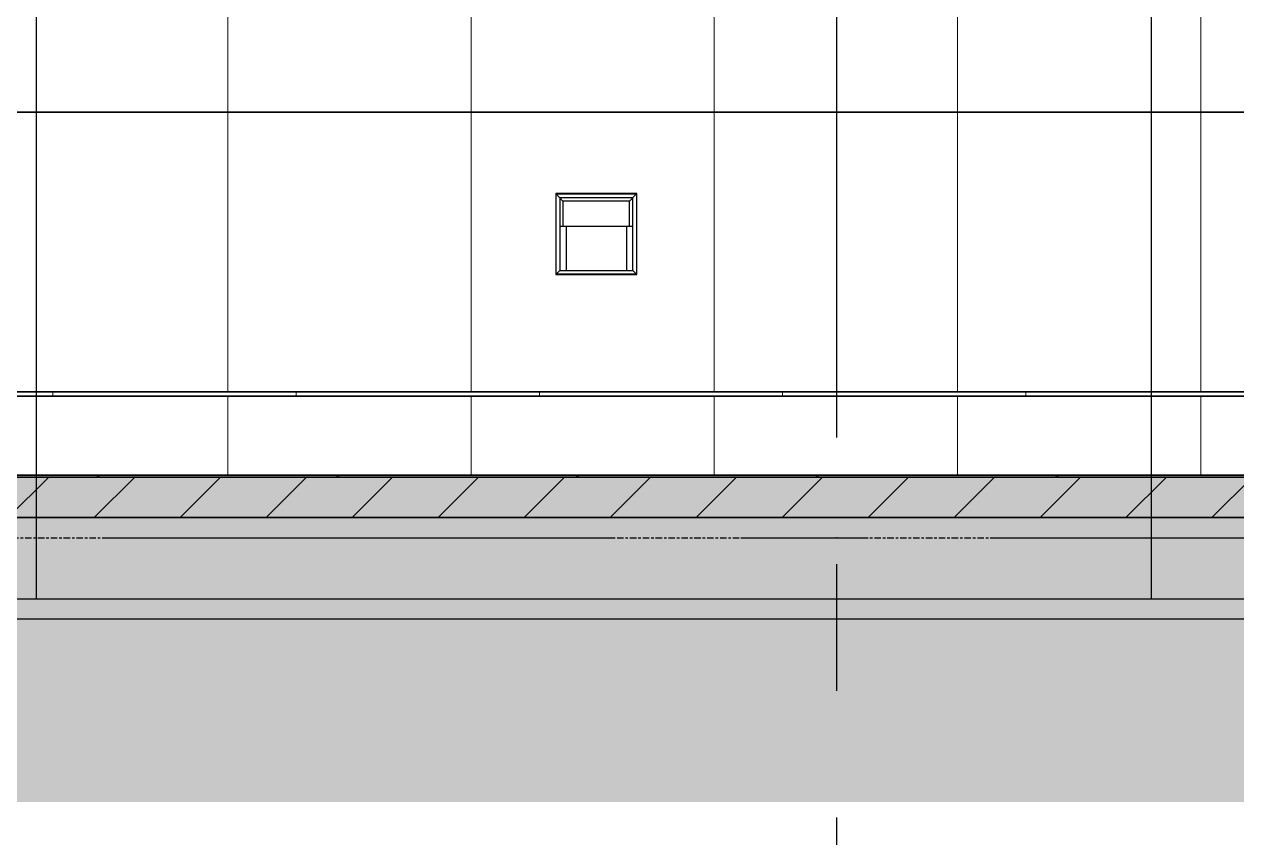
# Model space of a CAD drawing. Header units: millimetres. Extents: x 2519235 to 7246330, y 25937 to 201821.
# Drawn here: x 3140780 to 3143771, y 100200 to 102207 of the extents above; entities that cross this region are included whole.
import ezdxf
from ezdxf.enums import TextEntityAlignment as Align
from ezdxf.xclip import XClip

# ---------------------------------------------------------------- set-up
doc = ezdxf.new("R2010")
doc.units = ezdxf.units.MM
doc.header["$XCLIPFRAME"] = 0
doc.set_wipeout_variables(frame=1)
doc.linetypes.add('Centre', pattern=[31.75, 6.35, -4.7625, 15.875, -4.7625])
doc.linetypes.add('TA_GL_005.00000', pattern=[13.75, 5, -1.25, 1.25, -1.25, 5])
for name, color, linetype in [('000 - 0_HIDE_OBJ_FRAMING_DEF_SUB_1', 7, 'Continuous'), ('000 - 0_SYM_DWG_GRID-BUBBLE_MAIN_COLOR_1', 7, 'Continuous'), ('000 - 0_SYM_DWG_GRIDLINE_MAIN_COLOR_251', 7, 'Continuous'), ('000 - 0_SYM_DWG_LEVEL_TEXT', 7, 'Continuous'), ('000 - CONCRETE_COL_CUT_COLOR_1', 7, 'Continuous'), ('000 - CONCRETE_COL_HATCH_', 7, 'Continuous'), ('000 - CONCRETE_COL_WIPEOUT_', 7, 'Continuous'), ('000 - CONCRETE_WALL_CUT_COLOR_3', 7, 'Continuous'), ('000 - CONCRETE_WALL_CUT_COLOR_5', 7, 'Continuous'), ('_งานโครงสร้าง', 7, 'Continuous')]:
    doc.layers.add(name, color=color, linetype=linetype)
doc.styles.add('Arial', font='arial.ttf', dxfattribs={"height": 300})
doc.styles.add('Arial_1', font='arial.ttf', dxfattribs={"height": 250})
doc.styles.add('TA', font='', dxfattribs={"height": 4.5})
doc.styles.get('TA').set_extended_font_data('Cordia New')
pattern_1 = [(90, (-20118.65, -4000), (-600, 4e-14), [])]

# ---------------------------------------------------------------- blocks, each defined once
blk = doc.blocks.new('DPA_Drainage Gutter_Landscape PP17_REV B - DPA_Drainage Gutter_Landscape PP17_REV B-36085403-ENTRANCE 1 - ELEVATION 4')
at = {"layer": '000 - 0_HIDE_OBJ_FRAMING_DEF_SUB_1', "color": 7}
for p, q in [((-3002762.9, 101095), (-3003357.9, 101095)), ((-3003357.9, 101095), (-3002762.9, 101095)), ((-3002915.9, 101095), (-3002945.9, 101095)), ((-3002945.9, 101095), (-3002915.9, 101095)), ((-3002945.9, 101095), (-3002915.9, 101095)), ((-3002915.9, 101095), (-3002945.9, 101095)), ((-3002908.9, 101095), (-3002878.9, 101095)), ((-3002878.9, 101095), (-3002908.9, 101095)), ((-3002878.9, 101095), (-3002908.9, 101095)), ((-3002908.9, 101095), (-3002878.9, 101095)), ((-3002841.9, 101095), (-3002871.9, 101095)), ((-3002871.9, 101095), (-3002841.9, 101095)), ((-3002871.9, 101095), (-3002841.9, 101095)), ((-3002841.9, 101095), (-3002871.9, 101095)), ((-3002834.9, 101095), (-3002804.9, 101095)), ((-3002804.9, 101095), (-3002834.9, 101095)), ((-3002804.9, 101095), (-3002834.9, 101095)), ((-3002834.9, 101095), (-3002804.9, 101095)), ((-3002769.9, 101095), (-3002797.9, 101095)), ((-3002797.9, 101095), (-3002769.9, 101095)), ((-3002769.9, 101095), (-3002797.9, 101095)), ((-3002797.9, 101095), (-3002769.9, 101095)), ((-3002171.7, 101095), (-3002766.7, 101095)), ((-3002766.7, 101095), (-3002171.7, 101095)), ((-3002766.7, 101090), (-3002766.7, 101095)), ((-3002762.9, 101090), (-3002762.9, 101095)), ((-3002759.7, 101095), (-3002731.7, 101095)), ((-3002731.7, 101095), (-3002759.7, 101095)), ((-3002731.7, 101095), (-3002759.7, 101095)), ((-3002759.7, 101095), (-3002731.7, 101095)), ((-3002724.7, 101095), (-3002694.7, 101095)), ((-3002694.7, 101095), (-3002724.7, 101095)), ((-3002694.7, 101095), (-3002724.7, 101095)), ((-3002724.7, 101095), (-3002694.7, 101095)), ((-3002657.7, 101095), (-3002687.7, 101095)), ((-3002687.7, 101095), (-3002657.7, 101095)), ((-3002687.7, 101095), (-3002657.7, 101095)), ((-3002657.7, 101095), (-3002687.7, 101095)), ((-3002650.7, 101095), (-3002620.7, 101095)), ((-3002620.7, 101095), (-3002650.7, 101095)), ((-3002620.7, 101095), (-3002650.7, 101095)), ((-3002650.7, 101095), (-3002620.7, 101095)), ((-3002583.7, 101095), (-3002613.7, 101095)), ((-3002613.7, 101095), (-3002583.7, 101095)), ((-3002613.7, 101095), (-3002583.7, 101095)), ((-3002583.7, 101095), (-3002613.7, 101095)), ((-3002576.7, 101095), (-3002546.7, 101095)), ((-3002546.7, 101095), (-3002576.7, 101095)), ((-3002546.7, 101095), (-3002576.7, 101095)), ((-3002576.7, 101095), (-3002546.7, 101095)), ((-3002509.7, 101095), (-3002539.7, 101095)), ((-3002539.7, 101095), (-3002509.7, 101095)), ((-3002539.7, 101095), (-3002509.7, 101095)), ((-3002509.7, 101095), (-3002539.7, 101095)), ((-3002502.7, 101095), (-3002472.7, 101095)), ((-3002472.7, 101095), (-3002502.7, 101095)), ((-3002472.7, 101095), (-3002502.7, 101095)), ((-3002502.7, 101095), (-3002472.7, 101095)), ((-3002465.7, 101095), (-3002435.7, 101095)), ((-3002435.7, 101095), (-3002465.7, 101095)), ((-3002435.7, 101095), (-3002465.7, 101095)), ((-3002465.7, 101095), (-3002435.7, 101095)), ((-3002398.7, 101095), (-3002428.7, 101095)), ((-3002428.7, 101095), (-3002398.7, 101095)), ((-3002428.7, 101095), (-3002398.7, 101095)), ((-3002398.7, 101095), (-3002428.7, 101095)), ((-3002391.7, 101095), (-3002361.7, 101095)), ((-3002361.7, 101095), (-3002391.7, 101095)), ((-3002361.7, 101095), (-3002391.7, 101095)), ((-3002391.7, 101095), (-3002361.7, 101095)), ((-3002324.7, 101095), (-3002354.7, 101095)), ((-3002354.7, 101095), (-3002324.7, 101095)), ((-3002354.7, 101095), (-3002324.7, 101095)), ((-3002324.7, 101095), (-3002354.7, 101095)), ((-3002317.7, 101095), (-3002287.7, 101095)), ((-3002287.7, 101095), (-3002317.7, 101095)), ((-3002287.7, 101095), (-3002317.7, 101095)), ((-3002317.7, 101095), (-3002287.7, 101095)), ((-3002250.7, 101095), (-3002280.7, 101095)), ((-3002280.7, 101095), (-3002250.7, 101095)), ((-3002280.7, 101095), (-3002250.7, 101095)), ((-3002250.7, 101095), (-3002280.7, 101095)), ((-3002243.7, 101095), (-3002213.7, 101095)), ((-3002213.7, 101095), (-3002243.7, 101095)), ((-3002213.7, 101095), (-3002243.7, 101095)), ((-3002243.7, 101095), (-3002213.7, 101095)), ((-3002178.7, 101095), (-3002206.7, 101095)), ((-3002206.7, 101095), (-3002178.7, 101095)), ((-3002178.7, 101095), (-3002206.7, 101095)), ((-3002206.7, 101095), (-3002178.7, 101095)), ((-3001580.5, 101095), (-3002175.5, 101095)), ((-3002175.5, 101095), (-3001580.5, 101095)), ((-3002175.5, 101090), (-3002175.5, 101095)), ((-3002171.7, 101090), (-3002171.7, 101095)), ((-3002168.5, 101095), (-3002140.5, 101095)), ((-3002140.5, 101095), (-3002168.5, 101095)), ((-3002140.5, 101095), (-3002168.5, 101095)), ((-3002168.5, 101095), (-3002140.5, 101095)), ((-3002133.5, 101095), (-3002103.5, 101095)), ((-3002103.5, 101095), (-3002133.5, 101095)), ((-3002103.5, 101095), (-3002133.5, 101095)), ((-3002133.5, 101095), (-3002103.5, 101095)), ((-3002066.5, 101095), (-3002096.5, 101095)), ((-3002096.5, 101095), (-3002066.5, 101095)), ((-3002096.5, 101095), (-3002066.5, 101095)), ((-3002066.5, 101095), (-3002096.5, 101095)), ((-3002059.5, 101095), (-3002029.5, 101095)), ((-3002029.5, 101095), (-3002059.5, 101095)), ((-3002029.5, 101095), (-3002059.5, 101095)), ((-3002059.5, 101095), (-3002029.5, 101095)), ((-3001992.5, 101095), (-3002022.5, 101095)), ((-3002022.5, 101095), (-3001992.5, 101095)), ((-3002022.5, 101095), (-3001992.5, 101095)), ((-3001992.5, 101095), (-3002022.5, 101095)), ((-3001985.5, 101095), (-3001955.5, 101095)), ((-3001955.5, 101095), (-3001985.5, 101095)), ((-3001955.5, 101095), (-3001985.5, 101095)), ((-3001985.5, 101095), (-3001955.5, 101095)), ((-3001918.5, 101095), (-3001948.5, 101095)), ((-3001948.5, 101095), (-3001918.5, 101095)), ((-3001948.5, 101095), (-3001918.5, 101095)), ((-3001918.5, 101095), (-3001948.5, 101095)), ((-3001911.5, 101095), (-3001881.5, 101095)), ((-3001881.5, 101095), (-3001911.5, 101095)), ((-3001881.5, 101095), (-3001911.5, 101095)), ((-3001911.5, 101095), (-3001881.5, 101095)), ((-3001874.5, 101095), (-3001844.5, 101095)), ((-3001844.5, 101095), (-3001874.5, 101095)), ((-3001844.5, 101095), (-3001874.5, 101095)), ((-3001874.5, 101095), (-3001844.5, 101095)), ((-3001807.5, 101095), (-3001837.5, 101095)), ((-3001837.5, 101095), (-3001807.5, 101095)), ((-3001837.5, 101095), (-3001807.5, 101095)), ((-3001807.5, 101095), (-3001837.5, 101095)), ((-3001800.5, 101095), (-3001770.5, 101095)), ((-3001770.5, 101095), (-3001800.5, 101095)), ((-3001770.5, 101095), (-3001800.5, 101095)), ((-3001800.5, 101095), (-3001770.5, 101095)), ((-3001733.5, 101095), (-3001763.5, 101095)), ((-3001763.5, 101095), (-3001733.5, 101095)), ((-3001763.5, 101095), (-3001733.5, 101095)), ((-3001733.5, 101095), (-3001763.5, 101095)), ((-3001726.5, 101095), (-3001696.5, 101095)), ((-3001696.5, 101095), (-3001726.5, 101095)), ((-3001696.5, 101095), (-3001726.5, 101095)), ((-3001726.5, 101095), (-3001696.5, 101095)), ((-3001659.5, 101095), (-3001689.5, 101095)), ((-3001689.5, 101095), (-3001659.5, 101095)), ((-3001689.5, 101095), (-3001659.5, 101095)), ((-3001659.5, 101095), (-3001689.5, 101095)), ((-3001652.5, 101095), (-3001622.5, 101095)), ((-3001622.5, 101095), (-3001652.5, 101095)), ((-3001622.5, 101095), (-3001652.5, 101095)), ((-3001652.5, 101095), (-3001622.5, 101095)), ((-3001587.5, 101095), (-3001615.5, 101095)), ((-3001615.5, 101095), (-3001587.5, 101095)), ((-3001587.5, 101095), (-3001615.5, 101095)), ((-3001615.5, 101095), (-3001587.5, 101095)), ((-3000989.4, 101095), (-3001584.4, 101095)), ((-3001584.4, 101095), (-3000989.4, 101095)), ((-3001584.4, 101090), (-3001584.4, 101095)), ((-3001580.5, 101090), (-3001580.5, 101095)), ((-3001577.4, 101095), (-3001549.4, 101095)), ((-3001549.4, 101095), (-3001577.4, 101095)), ((-3001549.4, 101095), (-3001577.4, 101095)), ((-3001577.4, 101095), (-3001549.4, 101095)), ((-3001542.4, 101095), (-3001512.4, 101095)), ((-3001512.4, 101095), (-3001542.4, 101095)), ((-3001512.4, 101095), (-3001542.4, 101095)), ((-3001542.4, 101095), (-3001512.4, 101095)), ((-3001475.4, 101095), (-3001505.4, 101095)), ((-3001505.4, 101095), (-3001475.4, 101095)), ((-3001505.4, 101095), (-3001475.4, 101095)), ((-3001475.4, 101095), (-3001505.4, 101095)), ((-3001468.4, 101095), (-3001438.4, 101095)), ((-3001438.4, 101095), (-3001468.4, 101095)), ((-3001438.4, 101095), (-3001468.4, 101095)), ((-3001468.4, 101095), (-3001438.4, 101095)), ((-3001401.4, 101095), (-3001431.4, 101095)), ((-3001431.4, 101095), (-3001401.4, 101095)), ((-3001431.4, 101095), (-3001401.4, 101095)), ((-3001401.4, 101095), (-3001431.4, 101095)), ((-3001394.4, 101095), (-3001364.4, 101095)), ((-3001364.4, 101095), (-3001394.4, 101095)), ((-3001364.4, 101095), (-3001394.4, 101095)), ((-3001394.4, 101095), (-3001364.4, 101095)), ((-3001327.4, 101095), (-3001357.4, 101095)), ((-3001357.4, 101095), (-3001327.4, 101095)), ((-3001357.4, 101095), (-3001327.4, 101095)), ((-3001327.4, 101095), (-3001357.4, 101095)), ((-3001319.5, 101095), (-3001290.4, 101095)), ((-3001290.4, 101095), (-3001319.5, 101095)), ((-3001290.4, 101095), (-3001319.5, 101095)), ((-3001319.5, 101095), (-3001290.4, 101095)), ((-3001283.4, 101095), (-3001253.4, 101095)), ((-3001253.4, 101095), (-3001283.4, 101095)), ((-3001253.4, 101095), (-3001283.4, 101095)), ((-3001283.4, 101095), (-3001253.4, 101095)), ((-3001216.4, 101095), (-3001246.4, 101095)), ((-3001246.4, 101095), (-3001216.4, 101095)), ((-3001246.4, 101095), (-3001216.4, 101095)), ((-3001216.4, 101095), (-3001246.4, 101095)), ((-3001209.4, 101095), (-3001179.4, 101095)), ((-3001179.4, 101095), (-3001209.4, 101095)), ((-3001179.4, 101095), (-3001209.4, 101095)), ((-3001209.4, 101095), (-3001179.4, 101095)), ((-3001142.4, 101095), (-3001172.4, 101095)), ((-3001172.4, 101095), (-3001142.4, 101095)), ((-3001172.4, 101095), (-3001142.4, 101095)), ((-3001142.4, 101095), (-3001172.4, 101095)), ((-3001135.4, 101095), (-3001105.4, 101095)), ((-3001105.4, 101095), (-3001135.4, 101095)), ((-3001105.4, 101095), (-3001135.4, 101095)), ((-3001135.4, 101095), (-3001105.4, 101095)), ((-3001068.4, 101095), (-3001098.4, 101095)), ((-3001098.4, 101095), (-3001068.4, 101095)), ((-3001098.4, 101095), (-3001068.4, 101095)), ((-3001068.4, 101095), (-3001098.4, 101095)), ((-3001061.4, 101095), (-3001031.4, 101095)), ((-3001031.4, 101095), (-3001061.4, 101095)), ((-3001031.4, 101095), (-3001061.4, 101095)), ((-3001061.4, 101095), (-3001031.4, 101095)), ((-3000996.4, 101095), (-3001024.4, 101095)), ((-3001024.4, 101095), (-3000996.4, 101095)), ((-3000996.4, 101095), (-3001024.4, 101095)), ((-3001024.4, 101095), (-3000996.4, 101095)), ((-3000398.2, 101095), (-3000993.2, 101095)), ((-3000993.2, 101095), (-3000398.2, 101095)), ((-3000993.2, 101090), (-3000993.2, 101095)), ((-3000989.4, 101090), (-3000989.4, 101095)), ((-3000986.2, 101095), (-3000958.2, 101095)), ((-3000958.2, 101095), (-3000986.2, 101095)), ((-3000958.2, 101095), (-3000986.2, 101095)), ((-3000986.2, 101095), (-3000958.2, 101095)), ((-3000951.2, 101095), (-3000921.2, 101095)), ((-3000921.2, 101095), (-3000951.2, 101095)), ((-3000921.2, 101095), (-3000951.2, 101095)), ((-3000951.2, 101095), (-3000921.2, 101095)), ((-3000884.2, 101095), (-3000914.2, 101095)), ((-3000914.2, 101095), (-3000884.2, 101095)), ((-3000914.2, 101095), (-3000884.2, 101095)), ((-3000884.2, 101095), (-3000914.2, 101095)), ((-3000877.2, 101095), (-3000847.2, 101095)), ((-3000847.2, 101095), (-3000877.2, 101095)), ((-3000847.2, 101095), (-3000877.2, 101095)), ((-3000877.2, 101095), (-3000847.2, 101095)), ((-3000810.2, 101095), (-3000840.2, 101095)), ((-3000840.2, 101095), (-3000810.2, 101095)), ((-3000840.2, 101095), (-3000810.2, 101095)), ((-3000810.2, 101095), (-3000840.2, 101095)), ((-3000803.2, 101095), (-3000773.2, 101095)), ((-3000773.2, 101095), (-3000803.2, 101095)), ((-3000773.2, 101095), (-3000803.2, 101095)), ((-3000803.2, 101095), (-3000773.2, 101095)), ((-3000736.2, 101095), (-3000766.2, 101095)), ((-3000766.2, 101095), (-3000736.2, 101095)), ((-3000766.2, 101095), (-3000736.2, 101095)), ((-3000736.2, 101095), (-3000766.2, 101095)), ((-3000729.2, 101095), (-3000699.2, 101095)), ((-3000699.2, 101095), (-3000729.2, 101095)), ((-3000699.2, 101095), (-3000729.2, 101095)), ((-3000729.2, 101095), (-3000699.2, 101095)), ((-3000692.2, 101095), (-3000662.2, 101095)), ((-3000662.2, 101095), (-3000692.2, 101095)), ((-3000662.2, 101095), (-3000692.2, 101095)), ((-3000692.2, 101095), (-3000662.2, 101095)), ((-3000625.2, 101095), (-3000655.2, 101095)), ((-3000655.2, 101095), (-3000625.2, 101095)), ((-3000655.2, 101095), (-3000625.2, 101095)), ((-3000625.2, 101095), (-3000655.2, 101095)), ((-3000618.2, 101095), (-3000588.2, 101095)), ((-3000588.2, 101095), (-3000618.2, 101095)), ((-3000588.2, 101095), (-3000618.2, 101095)), ((-3000618.2, 101095), (-3000588.2, 101095)), ((-3000551.2, 101095), (-3000581.2, 101095)), ((-3000581.2, 101095), (-3000551.2, 101095)), ((-3000581.2, 101095), (-3000551.2, 101095)), ((-3000551.2, 101095), (-3000581.2, 101095)), ((-3000544.2, 101095), (-3000514.2, 101095)), ((-3000514.2, 101095), (-3000544.2, 101095)), ((-3000514.2, 101095), (-3000544.2, 101095)), ((-3000544.2, 101095), (-3000514.2, 101095)), ((-3000477.2, 101095), (-3000507.2, 101095)), ((-3000507.2, 101095), (-3000477.2, 101095)), ((-3000507.2, 101095), (-3000477.2, 101095)), ((-3000477.2, 101095), (-3000507.2, 101095)), ((-3000470.2, 101095), (-3000440.2, 101095)), ((-3000440.2, 101095), (-3000470.2, 101095)), ((-3000440.2, 101095), (-3000470.2, 101095)), ((-3000470.2, 101095), (-3000440.2, 101095)), ((-3000405.2, 101095), (-3000433.2, 101095)), ((-3000433.2, 101095), (-3000405.2, 101095)), ((-3000405.2, 101095), (-3000433.2, 101095)), ((-3000433.2, 101095), (-3000405.2, 101095)), ((-2999807, 101095), (-3000402, 101095)), ((-3000402, 101095), (-2999807, 101095)), ((-3000402, 101090), (-3000402, 101095)), ((-3000398.2, 101090), (-3000398.2, 101095)), ((-3000395, 101095), (-3000367, 101095)), ((-3000367, 101095), (-3000395, 101095)), ((-3000367, 101095), (-3000395, 101095)), ((-3000395, 101095), (-3000367, 101095)), ((-3000360, 101095), (-3000330, 101095)), ((-3000330, 101095), (-3000360, 101095)), ((-3000330, 101095), (-3000360, 101095)), ((-3000360, 101095), (-3000330, 101095)), ((-3000293, 101095), (-3000323, 101095)), ((-3000323, 101095), (-3000293, 101095)), ((-3000323, 101095), (-3000293, 101095)), ((-3000293, 101095), (-3000323, 101095)), ((-3000286, 101095), (-3000256, 101095)), ((-3000256, 101095), (-3000286, 101095)), ((-3000256, 101095), (-3000286, 101095)), ((-3000286, 101095), (-3000256, 101095)), ((-3000219, 101095), (-3000249, 101095)), ((-3000249, 101095), (-3000219, 101095)), ((-3000249, 101095), (-3000219, 101095)), ((-3000219, 101095), (-3000249, 101095)), ((-3000212, 101095), (-3000182, 101095)), ((-3000182, 101095), (-3000212, 101095)), ((-3000182, 101095), (-3000212, 101095)), ((-3000212, 101095), (-3000182, 101095)), ((-3000145, 101095), (-3000175, 101095)), ((-3000175, 101095), (-3000145, 101095)), ((-3000175, 101095), (-3000145, 101095)), ((-3000145, 101095), (-3000175, 101095)), ((-3000138, 101095), (-3000108, 101095)), ((-3000108, 101095), (-3000138, 101095)), ((-3000108, 101095), (-3000138, 101095)), ((-3000138, 101095), (-3000108, 101095)), ((-3000101, 101095), (-3000071, 101095)), ((-3000071, 101095), (-3000101, 101095)), ((-3000071, 101095), (-3000101, 101095)), ((-3000101, 101095), (-3000071, 101095)), ((-3000034, 101095), (-3000064, 101095)), ((-3000064, 101095), (-3000034, 101095)), ((-3000064, 101095), (-3000034, 101095)), ((-3000034, 101095), (-3000064, 101095)), ((-3000027, 101095), (-2999997, 101095)), ((-2999997, 101095), (-3000027, 101095)), ((-2999997, 101095), (-3000027, 101095)), ((-3000027, 101095), (-2999997, 101095)), ((-2999960, 101095), (-2999990, 101095)), ((-2999990, 101095), (-2999960, 101095)), ((-2999990, 101095), (-2999960, 101095)), ((-2999960, 101095), (-2999990, 101095))]:
    blk.add_line(p, q, dxfattribs=at)
blk = doc.blocks.new('DPA_LIGHTING_WALL MOUNT_WLL711 1 - 10W LED_use_-V240-ENTRANCE 1 - ELEVATION 4')
at = {"layer": '000 - 0_HIDE_OBJ_FRAMING_DEF_SUB_1', "color": 7}
for p, q in [((-3016436.4, 101790), (-3016636.4, 101790)), ((-3016636.4, 101790), (-3016636.4, 101590)), ((-3016635.4, 101789), (-3016619.2, 101771)), ((-3016635.4, 101789), (-3016437.4, 101789)), ((-3016635.4, 101591), (-3016635.4, 101789)), ((-3016626.4, 101780), (-3016446.4, 101780)), ((-3016626.4, 101780), (-3016626.4, 101600)), ((-3016454.2, 101771), (-3016619.2, 101771)), ((-3016619.2, 101771), (-3016619.2, 101709.4)), ((-3016454.2, 101771), (-3016437.4, 101789)), ((-3016454.2, 101709.4), (-3016454.2, 101771)), ((-3016446.4, 101600), (-3016446.4, 101780)), ((-3016437.4, 101789), (-3016437.4, 101591)), ((-3016436.4, 101590), (-3016436.4, 101790)), ((-3016626.4, 101709.4), (-3016446.4, 101709.4)), ((-3016610.7, 101709.4), (-3016610.7, 101600)), ((-3016460.9, 101600), (-3016460.9, 101709.4)), ((-3016636.4, 101590), (-3016626.4, 101600)), ((-3016636.4, 101590), (-3016436.4, 101590)), ((-3016437.4, 101591), (-3016635.4, 101591)), ((-3016626.4, 101600), (-3016446.4, 101600)), ((-3016436.4, 101590), (-3016446.4, 101600))]:
    blk.add_line(p, q, dxfattribs=at)
blk = doc.blocks.new('A$C9a10139f')
at = {"layer": '000 - 0_HIDE_OBJ_FRAMING_DEF_SUB_1', "lineweight": 9}
h = blk.add_hatch(dxfattribs=at)
h.set_pattern_fill('FP_16', style=0, pattern_type=2)
h.set_pattern_definition(pattern_1)
h.paths.add_polyline_path([(-41750, -1510), (-20545, -1510), (-20545, -1240), (-41750, -1240), (-41750, -1475)])
h = blk.add_hatch(dxfattribs=at)
h.set_pattern_fill('FP_16', style=0, pattern_type=2)
h.set_pattern_definition(pattern_1)
h.paths.add_polyline_path([(-20600, -2410), (-20600, -2210), (-41644.6, -2210), (-41644.6, -2405), (-21099.6, -2405.3), (-21099.6, -2410), (-20692.4, -2410)])
h.paths.add_polyline_path([(-38726.5, -2200), (-20600, -2200), (-20600, -1510), (-41644.6, -1510), (-41644.6, -2200), (-38826.2, -2200)])
at = {"layer": '000 - 0_HIDE_OBJ_FRAMING_DEF_SUB_1', "lineweight": 25}
h = blk.add_hatch(dxfattribs=at)
h.set_pattern_fill('FP_31', style=0, pattern_type=2)
h.set_pattern_definition([(50, (2976342.74, -103500), (364.36793, -31.878294), [38.1, -419.1]), (355, (2976342.74, -103500), (-70.48585, 382.113303), [30.48, -335.28]), (100.451, (2976373.1, -103502.66), (293.885003, 350.233376), [32.38, -356.18]), (46.184, (2976342.74, -103398.4), (542.15848, -84.08583), [57.15, -628.65]), (96.636, (2976387.9, -103405.4), (474.8049, 494.85542), [48.57, -534.27]), (351.184, (2976342.74, -103398.4), (474.8102, 494.85008), [45.72, -502.92]), (21, (2976393.54, -103423.8), (303.228468, -204.530462), [38.1, -419.1]), (326, (2976393.54, -103423.8), (123.60389, 368.376044), [30.48, -335.28]), (71.451, (2976418.8, -103440.84), (426.834125, 163.842736), [32.38, -356.18]), (37.5, (2976342.74, -103500), (6.1766457, 169.1101516), [16.764, -314.452, 16.764, -323.596, -336.55]), (37.5, (2976342.74, -103500), (6.1766457, 169.1101516), [-671.576, 16.764, -319.786]), (7.5, (2976342.74, -103500), (133.638876, 200.361494), [16.764, -177.292, 16.764, -306.832, -128.27]), (7.5, (2976342.74, -103500), (133.638876, 200.361494), [-517.652, 16.764, -111.506]), (327.5, (2976229.46, -103500), (271.181819, -11.4583626), [16.764, -110.236, 16.764, -379.476, -525.78]), (327.5, (2976229.46, -103500), (271.181819, -11.4583626), [-523.24, 16.764, -509.016]), (317.5, (2976178.66, -103500), (296.25851, 50.852847), [16.764, -148.336, 16.764, -246.38, -373.38]), (317.5, (2976178.66, -103500), (296.25851, 50.852847), [-428.244, 16.764, -356.616])])
h.paths.add_polyline_path([(-48851.7, -3211.1), (-48551.7, -3211.1), (-48551.7, -2760), (-4210.3, -2760), (-4210.3, -3211.1), (-3910.3, -3210), (-3910.3, -2760), (1028.2, -2760), (1028.2, -2510), (-3910.3, -2510), (-3910.3, -2010), (-4210.3, -2010), (-4210.3, -2510), (-48551.7, -2510), (-48551.7, -2110), (-48851.7, -2110), (-48851.7, -2510), (-49985.4, -2510), (-49985.4, -2760), (-48851.7, -2760), (-48851.7, -3160)])
at = {"layer": '000 - 0_HIDE_OBJ_FRAMING_DEF_SUB_1', "lineweight": 9}
h = blk.add_hatch(dxfattribs=at)
h.set_pattern_fill('FP_17', style=0, pattern_type=2)
h.set_pattern_definition([(90, (-20550, -2560), (-600, 4e-14), [])])
h.paths.add_polyline_path([(-20600, -2210), (-20600, -2200), (-41644.6, -2200), (-41644.6, -2210), (-20692.4, -2210)])
h = blk.add_hatch(dxfattribs=at)
h.set_pattern_fill('FP_30', style=0, pattern_type=2)
h.set_pattern_definition([(45, (2976342.74, -103500), (-106.066017, 106.066017), [])])
h.paths.add_polyline_path([(300, -2510), (1028.2, -2510), (1028.2, -2410), (-3910.3, -2410), (-3910.3, -2510), (-2160.2, -2510)])
h.paths.add_polyline_path([(-49188.3, -2510), (-48901.7, -2510), (-48902.1, -2410), (-49985.4, -2410), (-49985.4, -2510)])
h.paths.add_polyline_path([(-48551.7, -2510), (-4210.3, -2510), (-4210.3, -2410), (-48551.7, -2410)])
h = blk.add_hatch(dxfattribs=at)
h.set_pattern_fill('FP_29', style=0, pattern_type=2)
h.set_pattern_definition([(45, (2976342.74, -103500), (0, 449.012806), [317.5, -317.5]), (45, (2976258.56, -103415.8), (0, 449.012806), [317.5, -317.5]), (45, (2976174.37, -103331.62), (0, 449.012806), [317.5, -317.5]), (135, (2976174.37, -103275.5), (-449.012806, 3e-14), [317.5, -317.5]), (135, (2976258.56, -103191.3), (-449.012806, 3e-14), [317.5, -317.5]), (135, (2976342.74, -103107.1), (-449.012806, 3e-14), [317.5, -317.5])])
h.paths.add_polyline_path([(-24777.5, -3211.1), (-4210.3, -3210), (-4210.3, -2760), (-48551.7, -2760), (-48551.7, -3211.1), (-24877.1, -3211.1)])
h.paths.add_polyline_path([(-49667.2, -3211.1), (-48851.7, -3211.1), (-48851.7, -2760), (-49985.4, -2760), (-49985.4, -3211.1)])
h.paths.add_polyline_path([(300, -3211.1), (1028.2, -3210), (1028.2, -2760), (-3910.3, -2760), (-3910.3, -3211.1), (120.4, -3211.1)])
at = {"layer": '000 - 0_HIDE_OBJ_FRAMING_DEF_SUB_1', "color": 7}
for p, q in [((-41750, -1510), (-20545, -1510)), ((-20600, -1510), (-41644.6, -1510)), ((-41644.6, -2200), (-20600, -2200)), ((-20600, -2200), (-41644.6, -2200)), ((-20600, -2210), (-41644.6, -2210)), ((-41644.6, -2210), (-20600, -2210)), ((-4210.3, -2410), (-48551.7, -2410)), ((-48551.7, -2410), (-4210.3, -2410)), ((-4210.3, -2410), (-48551.7, -2410)), ((-4210.3, -2410), (-48551.7, -2410)), ((-4210.3, -2410), (-48551.7, -2410)), ((-47834.8, -2410), (-20500, -2410)), ((-21097.1, -2410), (-41797.1, -2410)), ((-48551.7, -2510), (-4210.3, -2510)), ((-4210.3, -2510), (-48551.7, -2510)), ((-48551.7, -2760), (-4210.3, -2760))]:
    blk.add_line(p, q, dxfattribs=at)
at = {"layer": '000 - 0_HIDE_OBJ_FRAMING_DEF_SUB_1', "color": 7, "lineweight": 9}
for p, q in [((-20595, -1510), (-41700, -1510)), ((-41644.6, -1510), (-20600, -1510)), ((-41750, -2200), (-20545, -2200)), ((-20545, -2200), (-41750, -2200)), ((-20545, -2210), (-41750, -2210)), ((-20545, -2210), (-41750, -2210))]:
    blk.add_line(p, q, dxfattribs=at)
at = {"layer": '000 - 0_HIDE_OBJ_FRAMING_DEF_SUB_1', "color": 7, "linetype": 'Centre'}
blk.add_line((-50624.2, -2560), (2315.7, -2560), dxfattribs=at)
at = {"layer": '000 - 0_HIDE_OBJ_FRAMING_DEF_SUB_1', "color": 7}
for name, p in [('DPA_LIGHTING_WALL MOUNT_WLL711 1 - 10W LED_use_-V240-ENTRANCE 1 - ELEVATION 4', (2991342.7, -103500)), ('DPA_Drainage Gutter_Landscape PP17_REV B - DPA_Drainage Gutter_Landscape PP17_REV B-36085403-ENTRANCE 1 - ELEVATION 4', (2976342.7, -103500))]:
    blk.add_blockref(name, p, dxfattribs=at)
blk = doc.blocks.new('*U965')
at = {"color": 7}
blk.add_point((0, 0), dxfattribs=at)
at = {"layer": '000 - 0_SYM_DWG_LEVEL_TEXT', "color": 7, "style": 'Arial_1'}
for tag, p in [('LV_NAME_1', (-531.275, 11.925)), ('LV_NAME_2', (-531.287, 6.835)), ('LV_NAME_3', (-531.298, 1.744))]:
    blk.add_attdef(tag, p, '', height=3, dxfattribs=at)
blk = doc.blocks.new('*U970')
at = {"layer": '000 - 0_SYM_DWG_GRIDLINE_MAIN_COLOR_251', "color": 7, "linetype": 'ByBlock', "ltscale": 5}
blk.add_line((20, 0), (-348.8, 0), dxfattribs=at)
at = {"color": 7, "style": 'TA', "flags": 1}
blk.add_attdef('LOCATION', (6, -6), '', height=4.5, rotation=270, dxfattribs=at)
at = {"layer": '000 - 0_SYM_DWG_GRID-BUBBLE_MAIN_COLOR_1', "color": 7, "style": 'Arial'}
blk.add_attdef('GRID-HEAD', text='', height=4, rotation=90, dxfattribs=at).set_placement((42.25, 0), align=Align.MIDDLE_CENTER)
blk = doc.blocks.new('*U996')
at = {"layer": '000 - 0_SYM_DWG_GRIDLINE_MAIN_COLOR_251', "color": 7, "linetype": 'ByBlock', "ltscale": 5}
blk.add_line((20, 0), (-878, 0), dxfattribs=at)
at = {"color": 7, "style": 'TA', "flags": 1}
blk.add_attdef('LOCATION', (6, -6), '', height=4.5, rotation=270, dxfattribs=at)
blk = doc.blocks.new('W-1-PP17-ENT1_REV02_20260415-163734_PP17_ENT1_ELE3_DIMS')
at = {"color": 7, "xscale": 50, "yscale": 50, "zscale": 50}
blk.add_blockref('*U965', (0, 100940), dxfattribs=at)
at = {"layer": '000 - 0_SYM_DWG_GRIDLINE_MAIN_COLOR_251', "color": 7, "linetype": 'TA_GL_005.00000', "xscale": 50, "yscale": 50, "zscale": 50}
for name, p, rotation in [('*U970', (0, 100000), 270), ('*U996', (-18300, 100940), 180)]:
    blk.add_blockref(name, p, dxfattribs=dict(at, rotation=rotation))
blk = doc.blocks.new('W-1-PP17-ENT1_REV02_20260415-163809_PP17_ENT1_SE_ELE3')
at = {"layer": '_งานโครงสร้าง', "color": 7}
blk.add_line((774.8, 114340), (774.8, 100790), dxfattribs=at)
at = {"layer": '_งานโครงสร้าง', "color": 7, "extrusion": (-1.22465e-16, 1, 0)}
blk.add_line((-1975.2, 110840), (-1975.2, 100790), dxfattribs=at)
at = {"layer": 'Defpoints', "color": 7}
blk.add_lwpolyline([(-21407.2, 100790), (23378.9, 100790), (23378.9, 98830), (-21407.2, 98830)], close=True, dxfattribs=at)
blk = doc.blocks.new('*U1675')
at = {"layer": '000 - CONCRETE_COL_HATCH_'}
h = blk.add_hatch(dxfattribs=at)
h.set_pattern_fill('AR-CONC', scale=0.04)
h.set_pattern_definition([(50, (511441.48, -852859.976), (7.28738676, -0.63756342), [0.762, -8.382]), (355, (511441.48, -852859.976), (-1.409736857, 7.64227381), [0.6096, -6.705623367]), (100.4514447, (511442.087, -852860.029), (5.877649884, 7.004710076), [0.64760035, -7.123609784]), (46.1842, (511441.48, -852857.944), (10.843161636, -1.68169312), [1.143, -12.573]), (96.6355576, (511442.383, -852858.084), (9.49616536, 9.89704498), [0.97140093, -10.68542433]), (351.1841512, (511441.48, -852857.944), (9.49616536, 9.89704498), [0.91439868, -10.05838928]), (21, (511442.496, -852858.452), (6.06457565, -4.090607927), [0.762, -8.382]), (326, (511442.496, -852858.452), (2.472081134, 7.367518645), [0.6096, -6.7056]), (71.451445, (511443.001, -852858.793), (8.53665677, 3.276910755), [0.64760035, -7.123597504]), (37.5, (511441.4798, -852859.9761), (0.12354413, 3.382201555), [0, -6.62432, 0, -6.8072, 0, -6.731]), (7.5, (511441.4798, -852859.976), (2.6727865, 4.007222993), [0, -3.88112, 0, -6.47192, 0, -2.5654]), (327.5, (511439.214, -852859.976), (5.423623807, -0.22914976), [0, -2.54, 0, -7.9248, 0, -10.5156]), (317.5, (511438.198, -852859.976), (5.925167255, 1.017059641), [0, -3.302, 0, -5.26288, 0, -7.4676])])
h.paths.add_polyline_path([(0, 0), (0, -250), (1133.7, -250), (1133.7, -650), (1133.7, -701.1), (1433.7, -701.1), (1433.7, -250), (45775.1, -250), (45775.1, -701.1), (46075.1, -700), (46075.1, -250), (51013.6, -250), (51013.6, 0), (46075.1, 0), (46075.1, 500), (45775.1, 500), (45775.1, 0), (1433.7, 0), (1433.7, 400), (1133.7, 400), (1133.7, 0)])
at = {"layer": '000 - CONCRETE_COL_CUT_COLOR_1', "color": 7, "lineweight": -2}
for points in [[(1433.7, -250), (45775.1, -250)], [(45775.1, 0), (1433.7, 0)]]:
    blk.add_lwpolyline(points, dxfattribs=at)
blk = doc.blocks.new('*U989')
at = {"layer": '000 - CONCRETE_COL_HATCH_'}
h = blk.add_hatch(dxfattribs=at)
h.set_pattern_fill('EARTH', scale=0.5, angle=45)
h.set_pattern_definition([(45, (88682.6727, -828958.519), (0, 4.49012806), [3.175, -3.175]), (45, (88681.8308, -828957.677), (0, 4.49012806), [3.175, -3.175]), (45, (88680.989, -828956.835), (0, 4.49012806), [3.175, -3.175]), (135, (88680.989, -828956.2738), (-4.49012806, 0), [3.175, -3.175]), (135, (88681.8308, -828955.432), (-4.49012806, 0), [3.175, -3.175]), (135, (88682.6727, -828954.59), (-4.49012806, 0), [3.175, -3.175])])
h.paths.add_polyline_path([(0, 0), (44341.3, 0), (44341.3, 451.1), (0, 451.1)])
blk = doc.blocks.new('*U994')
at = {"layer": '000 - CONCRETE_COL_HATCH_'}
h = blk.add_hatch(dxfattribs=at)
h.set_pattern_fill('ANSI31', scale=0.25)
h.set_pattern_definition([(45, (88682.6727, -845106.8257), (-0.5612660076, 0.5612660076), [])])
h.paths.add_polyline_path([(0, 0), (44341.3, 0), (44341.3, 100), (0, 100)])
at = {"layer": '000 - CONCRETE_COL_CUT_COLOR_1', "color": 7}
for points in [[(0, 0), (44341.3, 0)], [(44341.3, 100), (0, 100)]]:
    blk.add_lwpolyline(points, dxfattribs=at)
blk = doc.blocks.new('A$Ca70fc861')
at = {"color": 7}
blk.add_blockref('*U989', (300, -1101.1), dxfattribs=at)
at = {"layer": '000 - CONCRETE_WALL_CUT_COLOR_3', "color": 7}
blk.add_blockref('*U994', (300, -400), dxfattribs=at)
at = {"layer": '000 - CONCRETE_WALL_CUT_COLOR_5', "color": 7}
blk.add_blockref('*U1675', (-1133.7, -400), dxfattribs=at)

msp = doc.modelspace()

# ---------------------------------------------------------------- block references
at = {"color": 7}
ref = msp.add_blockref('W-1-PP17-ENT1_REV02_20260415-163734_PP17_ENT1_ELE3_DIMS', (3142784.512, 0), dxfattribs=at)
XClip(ref).set_block_clipping_path([(-30746.20774421, 96626.6495575322), (8009.3387503899, 118826.648907504)])
ref = msp.add_blockref('A$C9a10139f', (3167384.512, 103500), dxfattribs=at)
XClip(ref).set_block_clipping_path([(-44584.6829968677, -6873.3504424678), (-16596.2077442068, 14432.3271690989)])

# ---------------------------------------------------------------- next in the draw order: block references
ref = msp.add_blockref('W-1-PP17-ENT1_REV02_20260415-163809_PP17_ENT1_SE_ELE3', (3142784.512, 0), dxfattribs=at)
XClip(ref).set_block_clipping_path([(-27924.5126162572, 96626.6495575322), (8003.79225579, 118826.648907504)])

# ---------------------------------------------------------------- next in the draw order: block references
ref = msp.add_blockref('A$Ca70fc861', (3118532.839, 101390), dxfattribs=at)
XClip(ref).set_block_clipping_path([(4262.5213767327, -2560.0000000065), (32058.9201209629, 15792.1869267942)])

doc.saveas('drawing.dxf')
